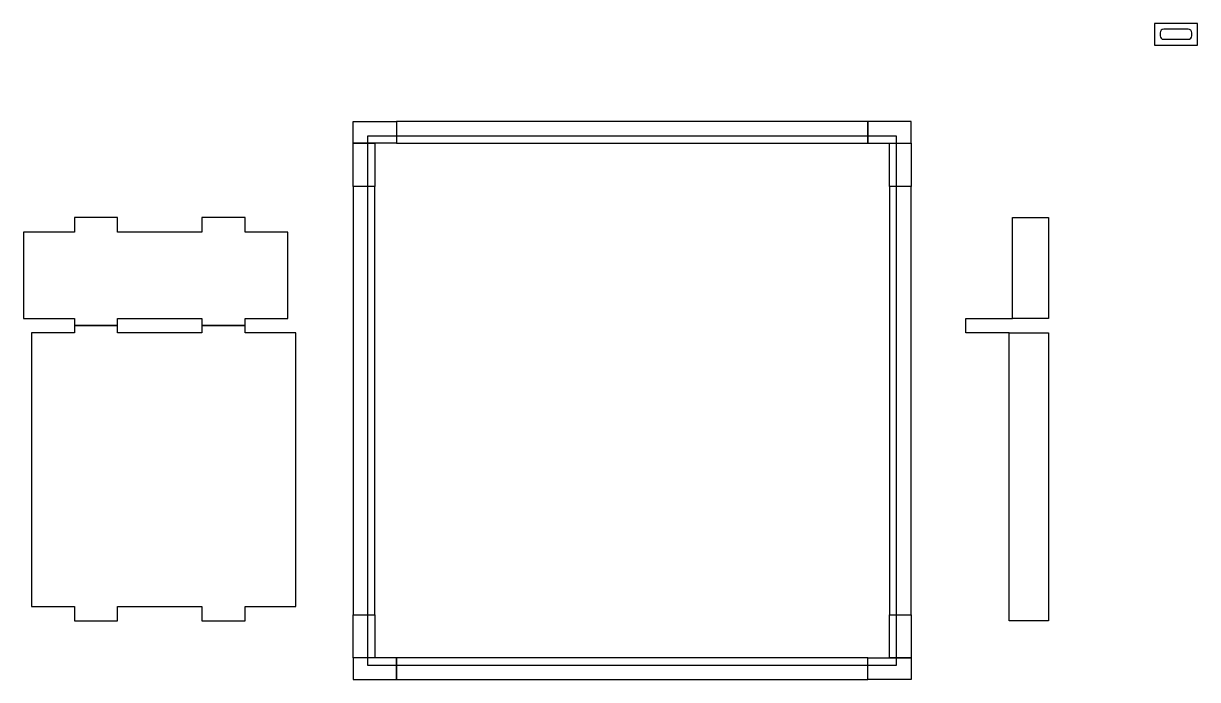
# Model space of a CAD drawing. Extents: x 8.3 to 88.7, y 3 to 45.1.
# Drawn here: x 8.32 to 49.1, y 19.79 to 42.58 of the extents above; entities that cross this region are included whole.
import ezdxf

# ---------------------------------------------------------------- set-up
doc = ezdxf.new("R2010")
doc.units = 0
doc.layers.add('LAYER_1', color=7, linetype='CONTINUOUS')
doc.layers.add('LAYER_2', color=5, linetype='CONTINUOUS')

msp = doc.modelspace()

# ---------------------------------------------------------------- linework, layer by layer
at = {"layer": 'LAYER_1'}
for points in [[(20.277, 38.668), (20.277, 20.293), (38.652, 20.293), (38.652, 38.668)], [(8.322, 32.334), (10.091, 32.334), (10.091, 32.084), (11.591, 32.084), (11.591, 32.334), (14.518, 32.334), (14.518, 32.084), (16.018, 32.084), (16.018, 32.334), (17.51, 32.334), (17.51, 35.334), (16.018, 35.334), (16.018, 35.834), (14.518, 35.834), (14.518, 35.334), (11.591, 35.334), (11.591, 35.834), (10.091, 35.834), (10.091, 35.334), (8.322, 35.334)], [(17.787, 31.834), (16.018, 31.834), (16.018, 32.084), (14.518, 32.084), (14.518, 31.834), (11.591, 31.834), (11.591, 32.084), (10.091, 32.084), (10.091, 31.834), (8.599, 31.834), (8.599, 22.334), (10.091, 22.334), (10.091, 21.834), (11.591, 21.834), (11.591, 22.334), (14.518, 22.334), (14.518, 21.834), (16.018, 21.834), (16.018, 22.334), (17.787, 22.334)]]:
    msp.add_lwpolyline(points, close=True, dxfattribs=at)
at = {"layer": 'LAYER_2'}
for points in [[(49.104, 42.577), (47.604, 42.577), (47.604, 41.827), (49.104, 41.827)], [(19.777, 39.168), (21.277, 39.168), (21.277, 38.418), (19.777, 38.418)], [(21.277, 38.418), (37.652, 38.418), (37.652, 39.168), (21.277, 39.168)], [(39.152, 39.168), (37.652, 39.168), (37.652, 38.418), (39.152, 38.418)], [(19.777, 38.418), (20.527, 38.418), (20.527, 36.918), (19.777, 36.918)], [(38.402, 38.418), (39.152, 38.418), (39.152, 36.918), (38.402, 36.918)], [(19.777, 22.043), (20.527, 22.043), (20.527, 36.918), (19.777, 36.918)], [(38.402, 22.043), (39.152, 22.043), (39.152, 36.918), (38.402, 36.918)], [(19.777, 20.543), (19.777, 22.043), (20.527, 22.043), (20.527, 20.543)], [(38.402, 20.543), (38.402, 22.043), (39.152, 22.043), (39.152, 20.543)], [(19.777, 19.793), (21.277, 19.793), (21.277, 20.543), (19.777, 20.543)], [(21.277, 19.793), (37.652, 19.793), (37.652, 20.543), (21.277, 20.543)], [(39.152, 19.793), (37.652, 19.793), (37.652, 20.543), (39.152, 20.543)]]:
    msp.add_lwpolyline(points, close=True, dxfattribs=at)
msp.add_lwpolyline([(47.804, 42.152, 0.414214), (47.929, 42.027), (48.779, 42.027, 0.414214), (48.904, 42.152), (48.904, 42.252, 0.414214), (48.779, 42.377), (47.929, 42.377, 0.414214), (47.804, 42.252)], format="xyb", close=True, dxfattribs=at)
msp.add_lwpolyline([(42.558, 31.834), (43.923, 31.834), (43.923, 21.834), (42.558, 21.834), (42.558, 31.834), (41.058, 31.834), (41.058, 32.334), (42.673, 32.334), (42.673, 35.334), (42.673, 35.834), (43.923, 35.834), (43.923, 32.334), (42.673, 32.334)], dxfattribs=at)

doc.saveas('drawing.dxf')
